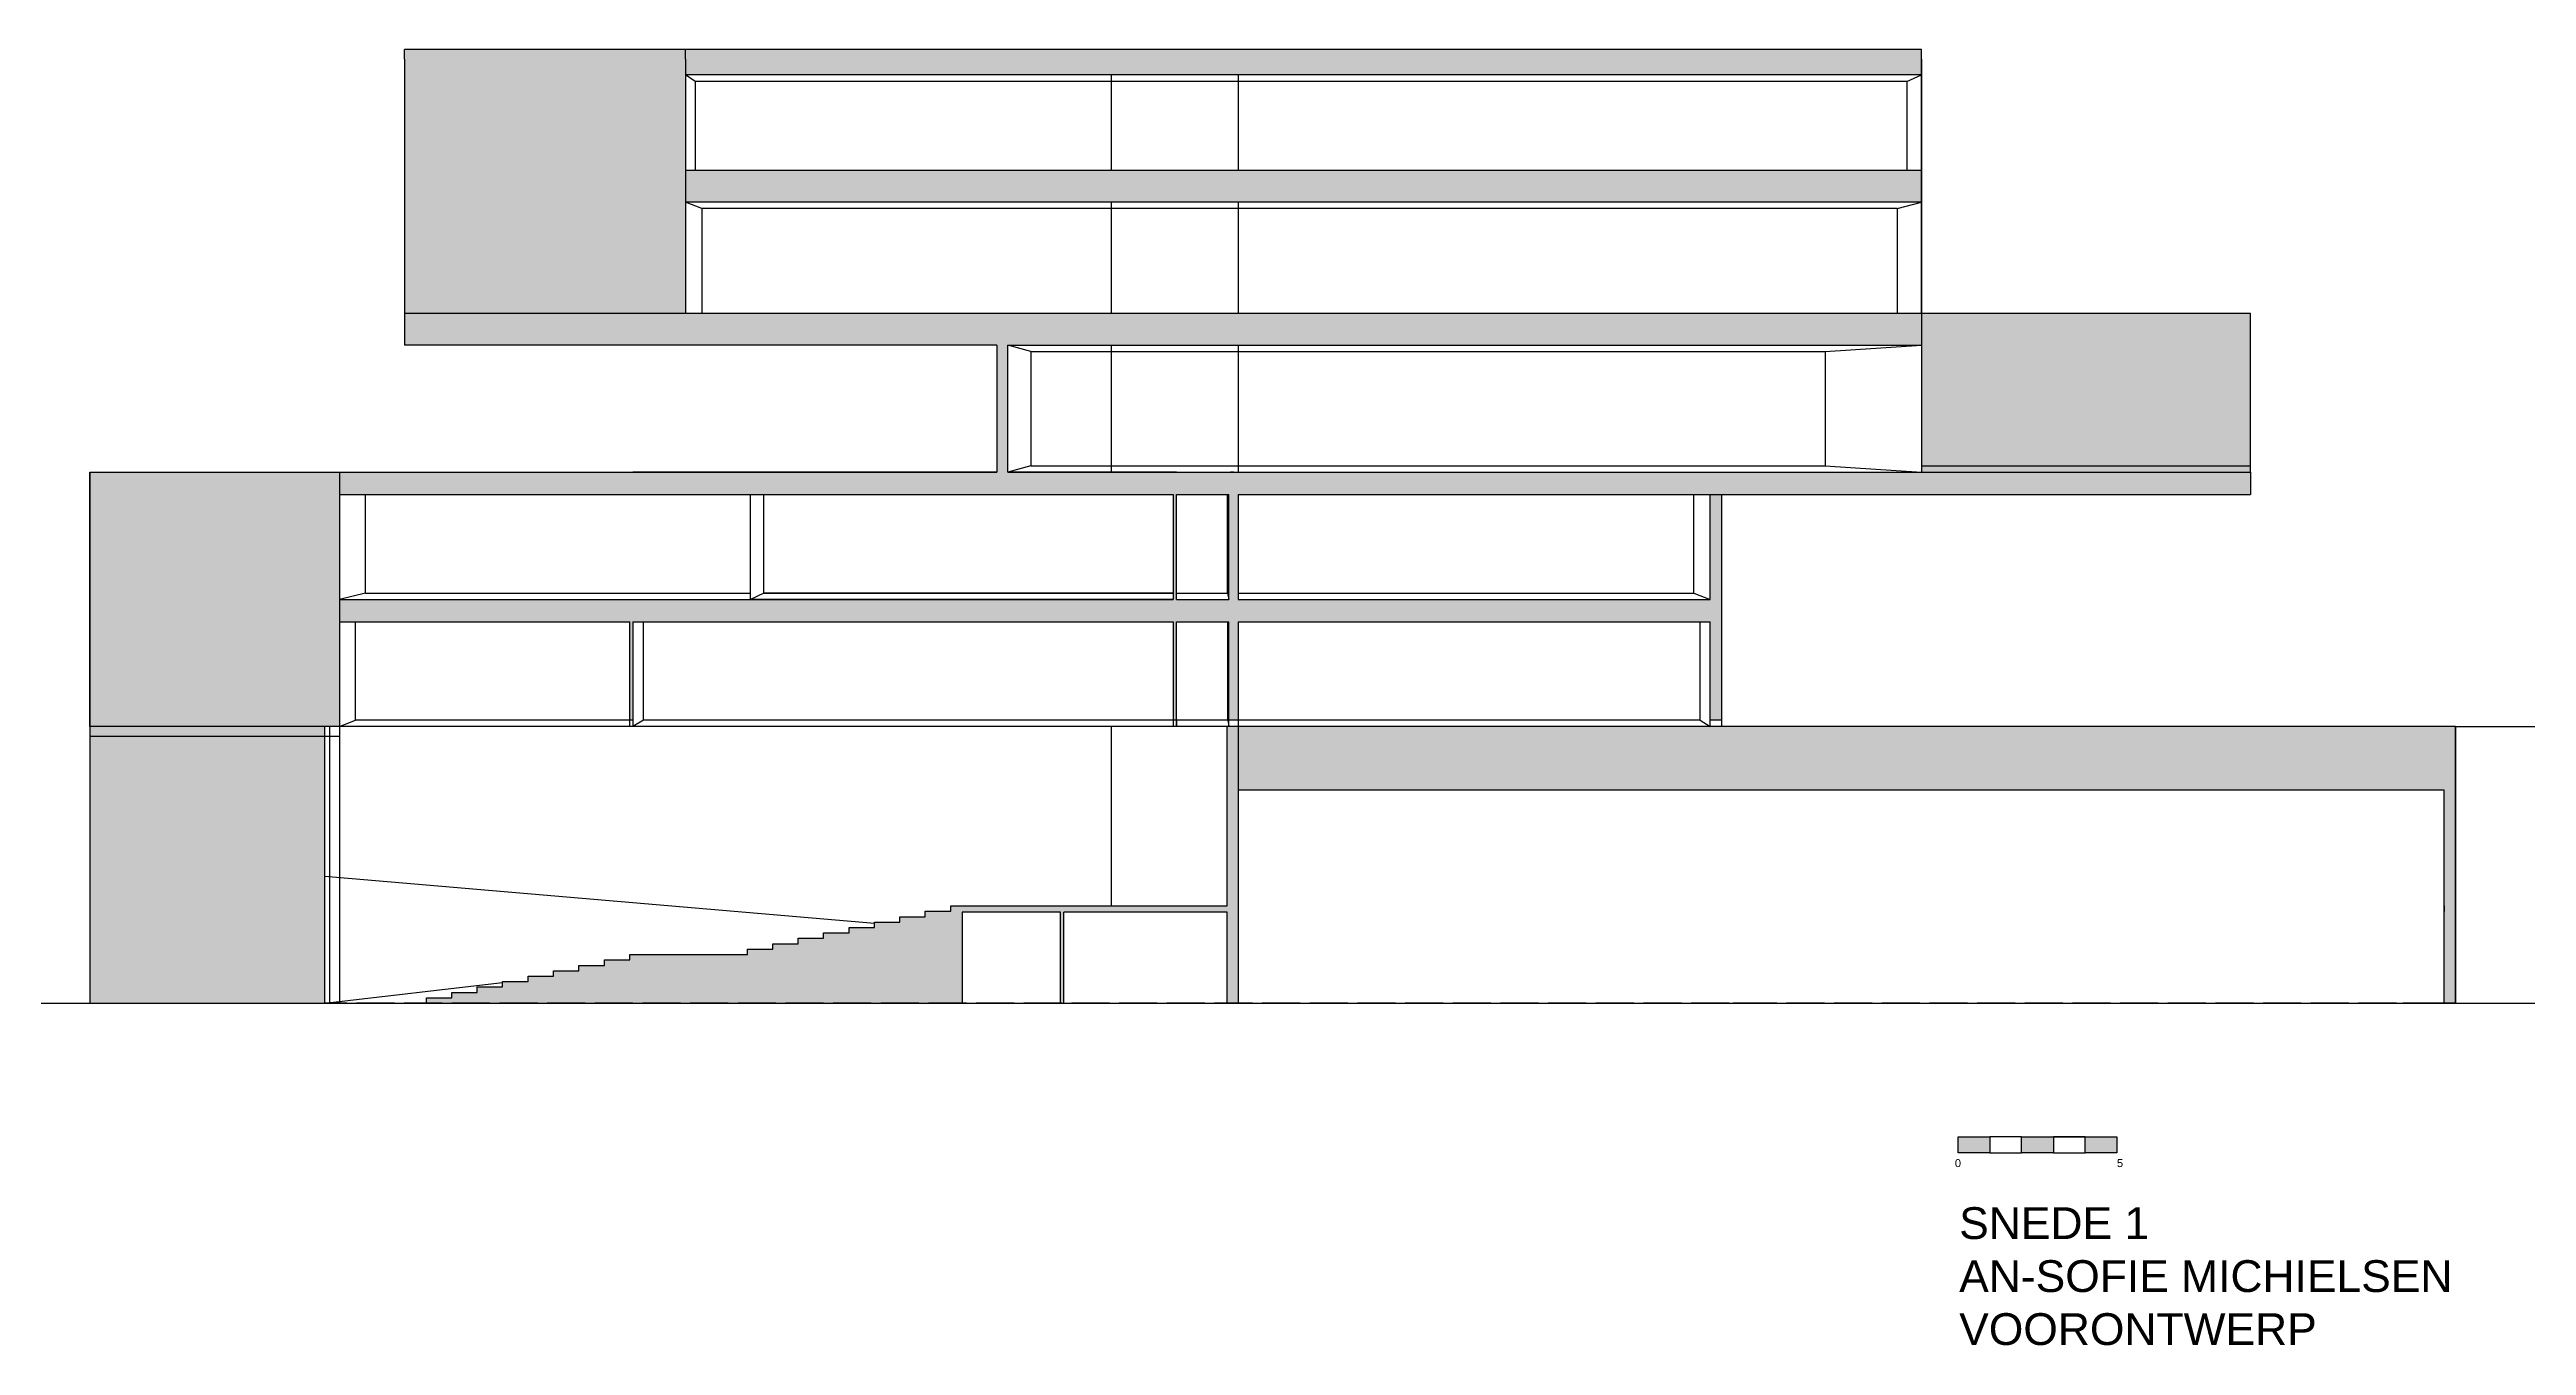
# Model space of a CAD drawing. Header units: millimetres. Extents: x -5657 to 14604, y -1609 to 2067.
# Drawn here: x -7 to 772, y -1609 to -1201 of the extents above; entities that cross this region are included whole.
import ezdxf

# ---------------------------------------------------------------- set-up
doc = ezdxf.new("R2010")
doc.units = ezdxf.units.MM
doc.linetypes.add('ACAD_ISO02W100', pattern=[15, 12, -3])
doc.layers.get('0').update_dxf_attribs({"color": 4})
for name, color, linetype in [('gelijkvloers', 80, 'Continuous'), ('laag 2.1', 40, 'Continuous'), ('laag 3', 20, 'Continuous'), ('laag 4.1', 10, 'Continuous'), ('laag 4.2', 12, 'Continuous')]:
    doc.layers.add(name, color=color, linetype=linetype)
doc.styles.get("Standard").update_dxf_attribs({"font": 'arial.ttf'})

msp = doc.modelspace()

# ---------------------------------------------------------------- hatches: boundary and pattern name
at = {"linetype": 'Continuous', "transparency": 33554539}
h = msp.add_hatch(color=256, dxfattribs=at)
h.dxf.hatch_style = 1
h.paths.add_polyline_path([(603.49, -1543.06), (593.49, -1543.06), (593.49, -1548.06), (603.49, -1548.06)])
h.paths.add_polyline_path([(623.49, -1543.06), (613.49, -1543.06), (613.49, -1548.06), (623.49, -1548.06)])
h.paths.add_polyline_path([(643.49, -1543.06), (633.49, -1543.06), (633.49, -1548.06), (643.49, -1548.06)])
at = {"layer": 'gelijkvloers', "linetype": 'Continuous', "transparency": 33554539}
h = msp.add_hatch(color=256, dxfattribs=at)
h.dxf.hatch_style = 1
h.paths.add_polyline_path([(582, -1204), (582, -1201), (193, -1201), (193, -1204), (193, -1209), (582, -1209)])
h.paths.add_polyline_path([(582, -1239), (193, -1239), (193, -1249), (582, -1249), (582, -1244)])
h.paths.add_polyline_path([(582, -1284), (291, -1284), (104.58, -1284), (104.58, -1294), (291, -1294), (291, -1334), (176.5, -1334), (84.16, -1334), (84.16, -1341), (346.5, -1341), (346.5, -1374), (213.5, -1374), (84.16, -1374), (84.16, -1381), (175.5, -1381), (175.5, -1412), (176.5, -1412), (176.5, -1381), (346.5, -1381), (346.5, -1412), (347.5, -1412), (347.5, -1381), (364, -1381), (364, -1412), (367, -1412), (367, -1381), (515.5, -1381), (515.5, -1412), (519, -1412), (519, -1341), (515.5, -1341), (515.5, -1374), (367, -1374), (367, -1341), (515.5, -1341), (685.5, -1341), (685.5, -1334), (294.5, -1334), (294.5, -1294), (582, -1294)])
h.paths.add_polyline_path([(347.5, -1341), (364, -1341), (364, -1374), (347.5, -1374)], flags=16)
h = msp.add_hatch(color=256, dxfattribs=at)
h.dxf.hatch_style = 1
h.paths.add_polyline_path([(79.5, -1414), (5.62, -1414), (5.62, -1417), (79.5, -1417)])
at = {"layer": 'laag 2.1', "linetype": 'Continuous', "transparency": 33554539}
h = msp.add_hatch(color=256, dxfattribs=at)
h.dxf.hatch_style = 1
h.paths.add_polyline_path([(84.16, -1334), (5.62, -1334), (5.62, -1414), (84.16, -1414)])
at = {"layer": 'laag 3', "linetype": 'Continuous', "transparency": 33554539}
h = msp.add_hatch(color=256, dxfattribs=at)
h.dxf.hatch_style = 1
h.paths.add_polyline_path([(685.5, -1284), (582, -1284), (582, -1334), (685.5, -1334)])
at = {"layer": 'laag 4.1', "linetype": 'Continuous', "transparency": 33554539}
h = msp.add_hatch(color=256, dxfattribs=at)
h.dxf.hatch_style = 1
h.paths.add_polyline_path([(193, -1204), (193, -1201), (104.58, -1201), (104.58, -1204), (104.58, -1284), (193, -1284)])
at = {"layer": 'laag 4.2', "linetype": 'Continuous', "transparency": 33554687}
h = msp.add_hatch(color=256, dxfattribs=at)
h.dxf.hatch_style = 1
h.paths.add_polyline_path([(79.5, -1417), (5.62, -1417), (5.62, -1501), (79.5, -1501), (79.5, -1461)])
h = msp.add_hatch(color=256, dxfattribs=at)
h.dxf.hatch_style = 1
h.paths.add_polyline_path([(750, -1414), (367, -1414), (367, -1434), (746.5, -1434), (746.5, -1501), (750, -1501)])
h.paths.add_polyline_path([(367, -1414), (363.5, -1414), (363.5, -1470.4), (284.5, -1470.4), (276.5, -1470.4), (276.5, -1472.1), (268.5, -1472.1), (268.5, -1473.8), (260.5, -1473.8), (260.5, -1475.5), (252.5, -1475.5), (252.5, -1477.2), (244.5, -1477.2), (244.5, -1478.9), (236.5, -1478.9), (236.5, -1480.6), (228.5, -1480.6), (228.5, -1482.3), (220.5, -1482.3), (220.5, -1484), (212.5, -1484), (212.5, -1485.7), (175.5, -1485.7), (175.5, -1487.4), (167.5, -1487.4), (167.5, -1489.1), (159.5, -1489.1), (159.5, -1490.8), (151.5, -1490.8), (151.5, -1492.5), (143.5, -1492.5), (143.5, -1494.2), (135.5, -1494.2), (135.5, -1495.9), (127.5, -1495.9), (127.5, -1497.6), (119.5, -1497.6), (119.5, -1499.3), (111.5, -1499.3), (111.5, -1501), (280.07, -1501), (280.07, -1472.4), (311.07, -1472.4), (311.07, -1501), (312.07, -1501), (312.07, -1472.4), (363.5, -1472.4), (363.5, -1501), (367, -1501), (367, -1443.2)])

# ---------------------------------------------------------------- linework, layer by layer
at = {"linetype": 'Continuous'}
for p, q in [((750, -1414), (822, -1414)), ((-499, -1501), (1364, -1501)), ((593.49, -1548.06), (593.49, -1543.06)), ((593.49, -1543.06), (603.49, -1543.06)), ((613.49, -1543.06), (603.49, -1543.06)), ((603.49, -1543.06), (603.49, -1548.06)), ((603.49, -1543.06), (603.49, -1548.06)), ((613.49, -1548.06), (613.49, -1543.06)), ((613.49, -1543.06), (643.49, -1543.06)), ((633.49, -1543.06), (623.49, -1543.06)), ((623.49, -1543.06), (623.49, -1548.06)), ((633.49, -1548.06), (633.49, -1543.06)), ((643.49, -1543.06), (643.49, -1548.06)), ((603.49, -1548.06), (593.49, -1548.06)), ((603.49, -1548.06), (613.49, -1548.06)), ((623.49, -1548.06), (613.49, -1548.06)), ((623.49, -1548.06), (633.49, -1548.06)), ((643.49, -1548.06), (633.49, -1548.06))]:
    msp.add_line(p, q, dxfattribs=at)
at = {"layer": 'gelijkvloers', "linetype": 'Continuous'}
for p, q in [((196.13, -1211), (193, -1209)), ((196.13, -1211), (196.13, -1239)), ((327, -1209), (327, -1239)), ((367, -1209), (367, -1239)), ((577.37, -1211), (582, -1209)), ((577.37, -1211), (577.37, -1239)), ((198.2, -1251), (193, -1249)), ((198.2, -1251), (198.2, -1284)), ((327, -1249), (327, -1284)), ((367, -1249), (367, -1284)), ((574.3, -1251), (582, -1249)), ((574.3, -1251), (574.3, -1284)), ((301.74, -1296), (294.5, -1294)), ((301.74, -1296), (301.74, -1332)), ((327, -1294), (327, -1334)), ((367, -1294), (367, -1334)), ((551.63, -1296), (582, -1294)), ((551.63, -1296), (551.63, -1332)), ((301.74, -1332), (294.5, -1334)), ((551.63, -1332), (582, -1334)), ((5.62, -1334), (5.62, -1501)), ((92.37, -1372), (92.37, -1341)), ((217.71, -1372), (217.71, -1341)), ((363.56, -1372), (363.56, -1341)), ((510.38, -1372), (510.38, -1341)), ((92.37, -1372), (84.16, -1374)), ((217.71, -1372), (213.5, -1374)), ((363.56, -1372), (364, -1374)), ((510.38, -1372), (515.5, -1374)), ((89.23, -1412), (89.23, -1381)), ((179.81, -1412), (179.81, -1381)), ((363.73, -1412), (363.73, -1381)), ((512.34, -1412), (512.34, -1381)), ((750, -1414), (5.62, -1414)), ((5.62, -1414), (5.62, -1417)), ((5.62, -1417), (84.16, -1417)), ((79.5, -1501), (79.5, -1414)), ((81.16, -1501), (81.16, -1414)), ((84.16, -1414), (89.23, -1412)), ((84.16, -1414), (84.16, -1501)), ((89.23, -1412), (89.23, -1412)), ((176.5, -1412), (89.23, -1412)), ((179.81, -1412), (176.5, -1414)), ((363.73, -1412), (179.81, -1412)), ((327, -1414), (327, -1470.4)), ((347.55, -1412), (347.5, -1414)), ((363.5, -1470.4), (363.5, -1414)), ((363.73, -1412), (364, -1414)), ((512.34, -1412), (364, -1412)), ((367, -1414), (367, -1501)), ((512.34, -1412), (515.5, -1414)), ((519, -1412), (515.5, -1412)), ((750, -1414), (750, -1501)), ((750, -1501), (750, -1414)), ((746.5, -1434), (367, -1434)), ((746.5, -1501), (746.5, -1434)), ((367, -1443.2), (367, -1501)), ((79.5, -1501), (79.5, -1461)), ((79.5, -1461), (252.5, -1475.86)), ((268.5, -1473.8), (268.5, -1472.1)), ((268.5, -1472.1), (276.5, -1472.1)), ((276.5, -1472.1), (276.5, -1470.4)), ((276.5, -1470.4), (284.5, -1470.4)), ((280.07, -1472.4), (280.07, -1501)), ((311.07, -1472.4), (280.07, -1472.4)), ((284.5, -1470.4), (363.5, -1470.4)), ((311.07, -1501), (311.07, -1472.4)), ((363.5, -1472.4), (312.07, -1472.4)), ((312.07, -1501), (312.07, -1472.4)), ((363.5, -1470.4), (363.5, -1470.4)), ((363.5, -1501), (363.5, -1472.4)), ((363.5, -1501), (363.5, -1472.4)), ((228.5, -1482.3), (228.5, -1480.6)), ((228.5, -1480.6), (236.5, -1480.6)), ((236.5, -1480.6), (236.5, -1478.9)), ((236.5, -1478.9), (244.5, -1478.9)), ((244.5, -1478.9), (244.5, -1477.2)), ((244.5, -1477.2), (252.5, -1477.2)), ((252.5, -1477.2), (252.5, -1475.5)), ((252.5, -1475.5), (260.5, -1475.5)), ((260.5, -1475.5), (260.5, -1473.8)), ((260.5, -1473.8), (268.5, -1473.8)), ((167.5, -1489.1), (167.5, -1487.4)), ((167.5, -1487.4), (175.5, -1487.4)), ((175.5, -1487.4), (175.5, -1485.7)), ((175.5, -1485.7), (183.5, -1485.7)), ((175.5, -1485.7), (212.5, -1485.7)), ((212.5, -1485.7), (212.5, -1484)), ((212.5, -1484), (220.5, -1484)), ((220.5, -1484), (220.5, -1482.3)), ((220.5, -1482.3), (228.5, -1482.3)), ((79.5, -1501), (135.5, -1494.45)), ((127.5, -1497.6), (127.5, -1495.9)), ((127.5, -1495.9), (135.5, -1495.9)), ((135.5, -1495.9), (135.5, -1494.2)), ((135.5, -1494.2), (143.5, -1494.2)), ((143.5, -1494.2), (143.5, -1492.5)), ((143.5, -1492.5), (151.5, -1492.5)), ((151.5, -1492.5), (151.5, -1490.8)), ((151.5, -1490.8), (159.5, -1490.8)), ((159.5, -1490.8), (159.5, -1489.1)), ((159.5, -1489.1), (167.5, -1489.1)), ((84.16, -1501), (81.16, -1501)), ((111.5, -1501), (111.5, -1499.3)), ((111.5, -1499.3), (119.5, -1499.3)), ((111.5, -1501), (111.5, -1501)), ((119.5, -1499.3), (119.5, -1497.6)), ((119.5, -1497.6), (127.5, -1497.6)), ((280.07, -1501), (312.07, -1501)), ((367, -1501), (363.5, -1501)), ((370.5, -1501), (750, -1501)), ((390.5, -1501), (561.5, -1501)), ((390.5, -1501), (473.5, -1501)), ((390.5, -1501), (458.5, -1501)), ((390.5, -1501), (459.1, -1501)), ((459.1, -1501), (454.1, -1501)), ((473.5, -1501), (468.5, -1501)), ((473.5, -1501), (478.5, -1501)), ((527.7, -1501), (522.7, -1501)), ((526.5, -1501), (594.5, -1501)), ((527.7, -1501), (596.3, -1501)), ((561.5, -1501), (556.5, -1501)), ((561.5, -1501), (566.5, -1501)), ((566.5, -1501), (649.5, -1501)), ((596.3, -1501), (591.3, -1501)), ((649.5, -1501), (644.5, -1501)), ((649.5, -1501), (654.5, -1501)), ((665.9, -1501), (660.9, -1501)), ((662.5, -1501), (672.5, -1501)), ((750, -1501), (733.5, -1501))]:
    msp.add_line(p, q, dxfattribs=at)
at = {"layer": 'gelijkvloers', "linetype": 'ACAD_ISO02W100'}
for p, q in [((746.5, -1470.4), (746.5, -1472.2)), ((746.5, -1501), (79.5, -1501)), ((79.5, -1501), (111.5, -1501)), ((750, -1501), (746.5, -1501))]:
    msp.add_line(p, q, dxfattribs=at)
at = {"layer": 'gelijkvloers', "linetype": 'Continuous', "lineweight": 5}
for p, q in [((390.5, -1501), (396.86, -1501)), ((403.22, -1501), (409.58, -1501))]:
    msp.add_line(p, q, dxfattribs=at)
at = {"layer": 'laag 2.1', "linetype": 'Continuous'}
for p, q in [((294.5, -1294), (582, -1294)), ((294.5, -1334), (294.5, -1294)), ((301.74, -1296), (551.63, -1296)), ((5.62, -1414), (5.62, -1334)), ((5.62, -1334), (291, -1334)), ((84.16, -1334), (84.16, -1414)), ((84.16, -1334), (84.16, -1341)), ((291, -1334), (176.5, -1334)), ((291, -1334), (291, -1334)), ((346.5, -1334), (294.5, -1334)), ((294.5, -1334), (519, -1334)), ((347.5, -1334), (346.5, -1334)), ((365.5, -1334), (364.5, -1334)), ((685.5, -1334), (685.5, -1341)), ((84.16, -1341), (346.5, -1341)), ((213.5, -1374), (213.5, -1341)), ((346.5, -1341), (346.5, -1374)), ((347.5, -1374), (347.5, -1341)), ((347.5, -1341), (364, -1341)), ((364, -1374), (364, -1341)), ((367, -1341), (367, -1374)), ((367, -1341), (515.5, -1341)), ((515.5, -1374), (515.5, -1341)), ((515.5, -1341), (685.5, -1341)), ((519, -1341), (519, -1414)), ((84.16, -1374), (346.5, -1374)), ((84.16, -1374), (84.16, -1379)), ((84.16, -1379), (84.16, -1381)), ((92.37, -1372), (213.5, -1372)), ((346.5, -1374), (213.5, -1374)), ((346.5, -1372), (217.71, -1372)), ((217.71, -1372), (346.5, -1372)), ((347.5, -1372), (363.56, -1372)), ((347.5, -1374), (364, -1374)), ((367, -1372), (510.38, -1372)), ((367, -1374), (515.5, -1374)), ((84.16, -1381), (175.5, -1381)), ((175.5, -1414), (175.5, -1381)), ((176.5, -1381), (176.5, -1414)), ((176.5, -1381), (346.5, -1381)), ((346.5, -1381), (346.5, -1414)), ((347.5, -1414), (347.5, -1381)), ((347.5, -1381), (364, -1381)), ((364, -1414), (364, -1381)), ((367, -1381), (367, -1414)), ((367, -1381), (515.5, -1381)), ((515.5, -1414), (515.5, -1381)), ((176.5, -1414), (175.5, -1414)), ((363.5, -1414), (347.5, -1414)), ((367, -1414), (364, -1414)), ((515.5, -1414), (365.5, -1414)), ((519, -1414), (515.5, -1414))]:
    msp.add_line(p, q, dxfattribs=at)
at = {"layer": 'laag 3', "linetype": 'Continuous'}
for p, q in [((104.58, -1284), (104.58, -1294)), ((685.5, -1284), (291, -1284)), ((582, -1284), (582, -1334)), ((685.5, -1334), (685.5, -1284)), ((291, -1294), (104.58, -1294)), ((291, -1294), (291, -1334)), ((301.74, -1332), (551.63, -1332)), ((582, -1332), (685.5, -1332)), ((294.5, -1334), (685.5, -1334))]:
    msp.add_line(p, q, dxfattribs=at)
at = {"layer": 'laag 4.1', "linetype": 'Continuous'}
for p, q in [((193, -1201), (104.58, -1201)), ((104.58, -1204), (104.58, -1201)), ((104.58, -1204), (104.58, -1284)), ((582, -1201), (193, -1201)), ((193, -1204), (193, -1201)), ((193, -1204), (193, -1284)), ((582, -1204), (582, -1201)), ((582, -1204), (582, -1284)), ((582, -1284), (582, -1204)), ((582, -1204), (582, -1209)), ((582, -1209), (193, -1209)), ((577.37, -1211), (196.13, -1211)), ((582, -1209), (582, -1234)), ((582, -1239), (582, -1209)), ((582, -1239), (193, -1239)), ((582, -1234), (582, -1244)), ((582, -1234), (582, -1239)), ((582, -1244), (582, -1249)), ((582, -1249), (193, -1249)), ((574.3, -1251), (198.2, -1251)), ((582, -1249), (582, -1284)), ((582, -1284), (104.58, -1284))]:
    msp.add_line(p, q, dxfattribs=at)

# ---------------------------------------------------------------- texts
at = {"linetype": 'Continuous', "char_height": 2.5, "attachment_point": 1}
for s, width, insert in [('0', 4, (592.49, -1550.06)), ('5', 9, (643.49, -1550.06))]:
    msp.add_mtext_dynamic_manual_height_columns(s, width=width, gutter_width=12.5, heights=[0], dxfattribs=dict(at, insert=insert))
at = {"layer": 'gelijkvloers', "linetype": 'Continuous', "ltscale": 2, "insert": (593.85, -1565.19), "char_height": 10, "attachment_point": 1}
msp.add_mtext_dynamic_manual_height_columns('SNEDE 1\\PAN-SOFIE MICHIELSEN\\PVOORONTWERP', width=323, gutter_width=12.5, heights=[0], dxfattribs=at)

doc.saveas('drawing.dxf')
